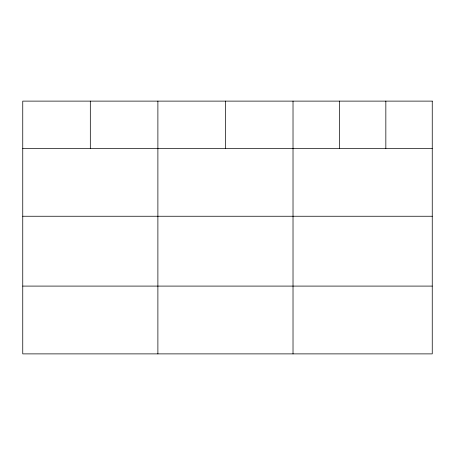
<?xml version="1.0" encoding="UTF-8"?>
<svg xmlns="http://www.w3.org/2000/svg" width="455" height="455" viewBox="0 0 455 455"><rect width="100%" height="100%" fill="white"/><g stroke="black" fill="none" stroke-linecap="round" stroke-linejoin="round"><path stroke-width="0.68" d="M22.75 148.461L432.25 148.461M22.75 216.25L432.25 216.25M22.75 286.093L432.25 286.093M385.84 101.118L385.84 148.461M339.43 101.118L339.43 148.461M293.02 101.118L293.02 353.882M225.452 101.118L225.452 148.461M157.885 101.118L157.885 353.882M90.318 101.118L90.318 148.461M432.25 101.118L22.75 101.118L22.75 353.882L432.25 353.882L432.25 101.118"/></g></svg>
